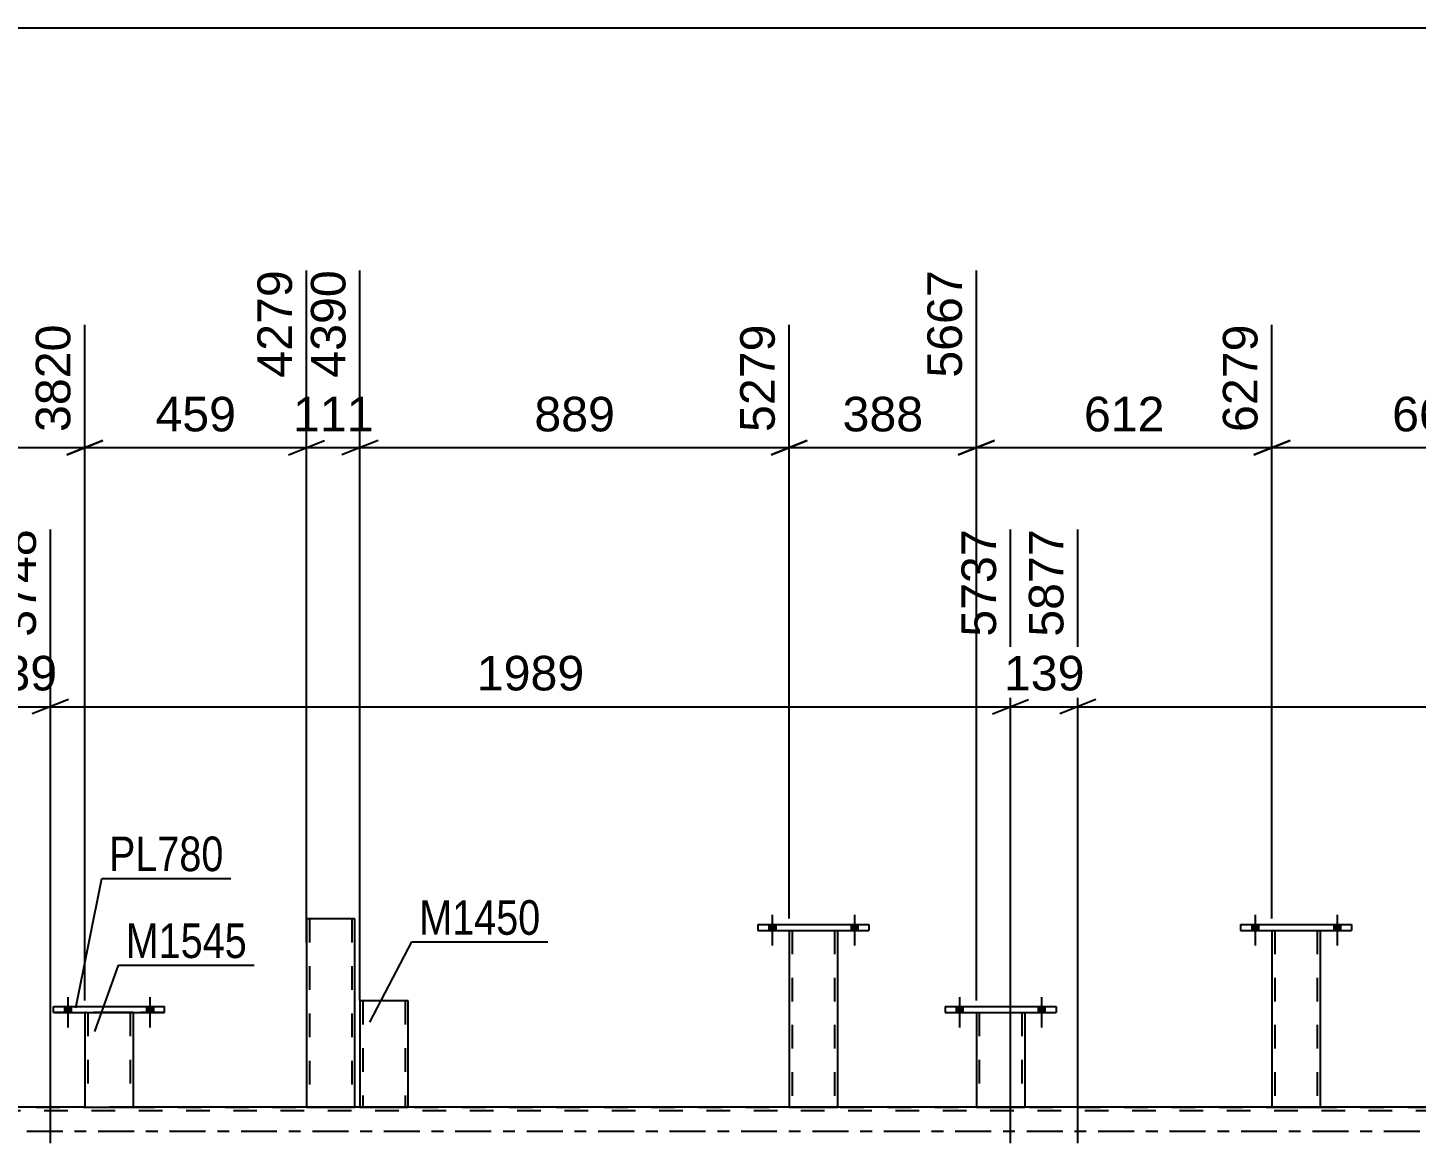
# Model space of a CAD drawing. Header units: millimetres. Extents: x -36 to 805, y -409 to 185.
# Drawn here: x 148.1 to 263.1, y -1 to 91.5 of the extents above; entities that cross this region are included whole.
import ezdxf

# ---------------------------------------------------------------- set-up
doc = ezdxf.new("R2010")
doc.units = ezdxf.units.MM
doc.linetypes.add('DXK_LINE_DOT2', pattern=[3.9198, 1.9599, -1.9599])
doc.linetypes.add('DXK_LINE_DOT3', pattern=[5.9187, 2.979, -0.9799, 0.9799, -0.9799])
doc.styles.add('Arial', font='ARIAL.TTF', dxfattribs={"height": 0.2})
doc.styles.add('Arial Narrow', font='ARIALN.TTF', dxfattribs={"height": 0.2})

# ---------------------------------------------------------------- blocks, each defined once
blk = doc.blocks.new('Part-203724355-3779 - 3772')
at = {"color": 2, "linetype": 'Continuous'}
for p, q in [((175.15, 17.6), (171.15, 17.6)), ((171.15, 17.6), (171.15, 2)), ((175.15, 2), (175.15, 17.6)), ((171.15, 2), (175.15, 2))]:
    blk.add_line(p, q, dxfattribs=at)
at = {"color": 7, "linetype": 'DXK_LINE_DOT2'}
for p, q in [((171.39, 17.6), (171.39, 2)), ((174.84, 17.6), (174.86, 17.6)), ((174.86, 17.6), (174.89, 17.6)), ((174.89, 17.6), (174.91, 17.6)), ((174.91, 17.6), (174.91, 2)), ((174.89, 2), (174.85, 2)), ((174.89, 2), (174.85, 2)), ((174.91, 2), (174.89, 2)), ((174.89, 2), (174.91, 2))]:
    blk.add_line(p, q, dxfattribs=at)
blk = doc.blocks.new('Part-203724355-3927 - 3772')
at = {"color": 2, "linetype": 'Continuous'}
for p, q in [((150.18, 9.84), (150.18, 10.32)), ((150.18, 10.32), (159.38, 10.32)), ((150.18, 9.84), (150.18, 9.84)), ((150.18, 9.84), (159.38, 9.84)), ((159.38, 9.84), (159.38, 10.32)), ((159.38, 9.84), (159.38, 9.84))]:
    blk.add_line(p, q, dxfattribs=at)
at = {"color": 7, "linetype": 'DXK_LINE_DOT2'}
for p, q in [((150.18, 10.32), (150.18, 10.32)), ((150.18, 10.32), (159.38, 10.32)), ((159.38, 9.84), (150.18, 9.84)), ((159.38, 10.32), (159.38, 10.32))]:
    blk.add_line(p, q, dxfattribs=at)
blk = doc.blocks.new('Part-203724355-4165 - 3772')
at = {"color": 2, "linetype": 'Continuous'}
for p, q in [((208.55, 17.12), (208.55, 16.64)), ((208.55, 17.12), (217.75, 17.12)), ((208.55, 16.64), (217.75, 16.64)), ((217.75, 17.12), (217.75, 16.64))]:
    blk.add_line(p, q, dxfattribs=at)
blk = doc.blocks.new('Bolt-203724355-4188 - 3772')
at = {"linetype": 'Continuous'}
for points in [[(224.98, 9.84), (225.54, 9.84), (225.54, 10.32), (224.98, 10.32)], [(224.98, 9.84), (225.54, 9.84), (225.54, 10.32), (224.98, 10.32)], [(231.78, 9.84), (232.34, 9.84), (232.34, 10.32), (231.78, 10.32)], [(231.78, 9.84), (232.34, 9.84), (232.34, 10.32), (231.78, 10.32)]]:
    blk.add_hatch(color=1, dxfattribs=at).paths.add_polyline_path(points)
at = {"color": 1, "linetype": 'Continuous'}
for p, q in [((225.26, 11.12), (225.26, 8.6)), ((225.26, 11.12), (225.26, 8.6)), ((232.06, 11.12), (232.06, 8.6)), ((232.06, 11.12), (232.06, 8.6)), ((224.98, 10.32), (224.98, 9.84)), ((224.98, 10.32), (224.98, 9.84)), ((225.54, 10.32), (225.54, 9.84)), ((225.54, 10.32), (225.54, 9.84)), ((231.78, 10.32), (231.78, 9.84)), ((231.78, 10.32), (231.78, 9.84)), ((232.34, 10.32), (232.34, 9.84)), ((232.34, 10.32), (232.34, 9.84))]:
    blk.add_line(p, q, dxfattribs=at)
blk = doc.blocks.new('Bolt-203724355-4189 - 3772')
at = {"linetype": 'Continuous'}
for points in [[(249.47, 16.64), (250.03, 16.64), (250.03, 17.12), (249.47, 17.12)], [(249.47, 16.64), (250.03, 16.64), (250.03, 17.12), (249.47, 17.12)], [(256.27, 16.64), (256.83, 16.64), (256.83, 17.12), (256.27, 17.12)], [(256.27, 16.64), (256.83, 16.64), (256.83, 17.12), (256.27, 17.12)]]:
    blk.add_hatch(color=1, dxfattribs=at).paths.add_polyline_path(points)
at = {"color": 1, "linetype": 'Continuous'}
for p, q in [((249.75, 17.92), (249.75, 15.4)), ((249.75, 17.92), (249.75, 15.4)), ((256.55, 17.92), (256.55, 15.4)), ((256.55, 17.92), (256.55, 15.4)), ((249.47, 17.12), (249.47, 16.64)), ((249.47, 17.12), (249.47, 16.64)), ((250.03, 17.12), (250.03, 16.64)), ((250.03, 17.12), (250.03, 16.64)), ((256.27, 17.12), (256.27, 16.64)), ((256.27, 17.12), (256.27, 16.64)), ((256.83, 17.12), (256.83, 16.64)), ((256.83, 17.12), (256.83, 16.64))]:
    blk.add_line(p, q, dxfattribs=at)
blk = doc.blocks.new('Part-203724355-4371 - 3772')
at = {"color": 2, "linetype": 'Continuous'}
for p, q in [((211.15, 16.64), (211.15, 2)), ((215.15, 16.64), (215.15, 2)), ((211.15, 2), (215.15, 2))]:
    blk.add_line(p, q, dxfattribs=at)
at = {"color": 7, "linetype": 'DXK_LINE_DOT2'}
for p, q in [((211.15, 16.64), (215.15, 16.64)), ((211.39, 16.64), (211.39, 2)), ((214.91, 16.64), (214.91, 2)), ((214.89, 2), (214.85, 2)), ((214.89, 2), (214.91, 2))]:
    blk.add_line(p, q, dxfattribs=at)
blk = doc.blocks.new('Part-203724355-4361 - 3772')
at = {"color": 2, "linetype": 'Continuous'}
for p, q in [((248.55, 17.12), (248.55, 16.64)), ((248.55, 17.12), (257.75, 17.12)), ((248.55, 16.64), (257.75, 16.64)), ((257.75, 17.12), (257.75, 16.64))]:
    blk.add_line(p, q, dxfattribs=at)
blk = doc.blocks.new('Part-203724355-4160 - 3772')
at = {"color": 2, "linetype": 'Continuous'}
for p, q in [((179.58, 10.8), (175.58, 10.8)), ((175.58, 10.8), (175.58, 2)), ((179.58, 2), (179.58, 10.8)), ((175.58, 2), (179.58, 2))]:
    blk.add_line(p, q, dxfattribs=at)
at = {"color": 7, "linetype": 'DXK_LINE_DOT2'}
for p, q in [((175.82, 10.8), (175.82, 2)), ((179.27, 10.8), (179.29, 10.8)), ((179.29, 10.8), (179.32, 10.8)), ((179.32, 10.8), (179.34, 10.8)), ((179.34, 10.8), (179.34, 2)), ((179.32, 2), (179.29, 2)), ((179.32, 2), (179.29, 2)), ((179.34, 2), (179.32, 2)), ((179.32, 2), (179.34, 2))]:
    blk.add_line(p, q, dxfattribs=at)
blk = doc.blocks.new('Part-203724355-4037 - 3772')
at = {"color": 7, "linetype": 'DXK_LINE_DOT2'}
for p, q in [((715.82, 1.68), (0, 1.68)), ((54.67, 2), (715.82, 2)), ((156.78, 2), (152.78, 2)), ((175.15, 2), (174.67, 2)), ((215.15, 2), (214.67, 2)), ((255.15, 2), (254.67, 2))]:
    blk.add_line(p, q, dxfattribs=at)
at = {"color": 2, "linetype": 'Continuous'}
for p, q in [((152.78, 2), (138.33, 2)), ((174.67, 2), (156.78, 2)), ((214.67, 2), (175.15, 2)), ((254.67, 2), (215.15, 2)), ((294.67, 2), (255.15, 2))]:
    blk.add_line(p, q, dxfattribs=at)
at = {"color": 7, "linetype": 'DXK_LINE_DOT3'}
blk.add_line((0, 0), (715.82, 0), dxfattribs=at)
blk = doc.blocks.new('Bolt-203724355-4132 - 3772')
at = {"linetype": 'Continuous'}
for points in [[(151.1, 9.84), (151.66, 9.84), (151.66, 10.32), (151.1, 10.32)], [(151.1, 9.84), (151.66, 9.84), (151.66, 10.32), (151.1, 10.32)], [(157.9, 9.84), (158.46, 9.84), (158.46, 10.32), (157.9, 10.32)], [(157.9, 9.84), (158.46, 9.84), (158.46, 10.32), (157.9, 10.32)]]:
    blk.add_hatch(color=1, dxfattribs=at).paths.add_polyline_path(points)
at = {"color": 1, "linetype": 'Continuous'}
for p, q in [((151.38, 11.12), (151.38, 8.6)), ((151.38, 11.12), (151.38, 8.6)), ((158.18, 11.12), (158.18, 8.6)), ((158.18, 11.12), (158.18, 8.6)), ((151.1, 10.32), (151.1, 9.84)), ((151.1, 10.32), (151.1, 9.84)), ((151.66, 10.32), (151.66, 9.84)), ((151.66, 10.32), (151.66, 9.84)), ((157.9, 10.32), (157.9, 9.84)), ((157.9, 10.32), (157.9, 9.84)), ((158.46, 10.32), (158.46, 9.84)), ((158.46, 10.32), (158.46, 9.84))]:
    blk.add_line(p, q, dxfattribs=at)
blk = doc.blocks.new('Part-203724355-4170 - 3772')
at = {"color": 2, "linetype": 'Continuous'}
for p, q in [((226.66, 9.84), (226.66, 2)), ((230.66, 9.84), (230.66, 2)), ((226.66, 2), (230.66, 2))]:
    blk.add_line(p, q, dxfattribs=at)
at = {"color": 7, "linetype": 'DXK_LINE_DOT2'}
for p, q in [((226.66, 9.84), (230.66, 9.84)), ((226.9, 9.84), (226.9, 2)), ((230.42, 9.84), (230.42, 2)), ((230.37, 2), (230.4, 2)), ((230.37, 2), (230.4, 2)), ((230.4, 2), (230.42, 2)), ((230.4, 2), (230.42, 2))]:
    blk.add_line(p, q, dxfattribs=at)
blk = doc.blocks.new('Part-203724355-4175 - 3772')
at = {"color": 2, "linetype": 'Continuous'}
for p, q in [((224.06, 10.32), (224.06, 9.84)), ((224.06, 10.32), (233.26, 10.32)), ((224.06, 9.84), (233.26, 9.84)), ((233.26, 10.32), (233.26, 9.84))]:
    blk.add_line(p, q, dxfattribs=at)
blk = doc.blocks.new('Bolt-203724355-4187 - 3772')
at = {"linetype": 'Continuous'}
for points in [[(209.47, 16.64), (210.03, 16.64), (210.03, 17.12), (209.47, 17.12)], [(209.47, 16.64), (210.03, 16.64), (210.03, 17.12), (209.47, 17.12)], [(216.27, 16.64), (216.83, 16.64), (216.83, 17.12), (216.27, 17.12)], [(216.27, 16.64), (216.83, 16.64), (216.83, 17.12), (216.27, 17.12)]]:
    blk.add_hatch(color=1, dxfattribs=at).paths.add_polyline_path(points)
at = {"color": 1, "linetype": 'Continuous'}
for p, q in [((209.75, 17.92), (209.75, 15.4)), ((209.75, 17.92), (209.75, 15.4)), ((216.55, 17.92), (216.55, 15.4)), ((216.55, 17.92), (216.55, 15.4)), ((209.47, 17.12), (209.47, 16.64)), ((209.47, 17.12), (209.47, 16.64)), ((210.03, 17.12), (210.03, 16.64)), ((210.03, 17.12), (210.03, 16.64)), ((216.27, 17.12), (216.27, 16.64)), ((216.27, 17.12), (216.27, 16.64)), ((216.83, 17.12), (216.83, 16.64)), ((216.83, 17.12), (216.83, 16.64))]:
    blk.add_line(p, q, dxfattribs=at)
blk = doc.blocks.new('Part-203724355-4207 - 3772')
at = {"color": 2, "linetype": 'Continuous'}
for p, q in [((152.78, 9.84), (152.78, 1.99)), ((156.78, 9.84), (156.78, 1.99)), ((152.78, 1.99), (156.78, 1.99))]:
    blk.add_line(p, q, dxfattribs=at)
at = {"color": 7, "linetype": 'DXK_LINE_DOT2'}
for p, q in [((156.78, 9.84), (152.78, 9.84)), ((152.78, 9.84), (152.78, 9.84)), ((152.78, 9.84), (156.78, 9.84)), ((152.78, 9.84), (152.78, 9.84)), ((153.02, 9.84), (153.02, 9.84)), ((153.02, 9.84), (153.02, 1.99)), ((156.54, 9.84), (156.54, 9.84)), ((156.54, 9.84), (156.54, 1.99)), ((156.78, 9.84), (156.78, 9.84)), ((156.78, 9.84), (156.78, 9.84)), ((156.78, 1.99), (152.78, 1.99)), ((156.53, 1.99), (156.49, 1.99))]:
    blk.add_line(p, q, dxfattribs=at)
blk = doc.blocks.new('Part-203724355-4366 - 3772')
at = {"color": 2, "linetype": 'Continuous'}
for p, q in [((251.15, 16.64), (251.15, 2)), ((255.15, 16.64), (255.15, 2)), ((251.15, 2), (255.15, 2))]:
    blk.add_line(p, q, dxfattribs=at)
at = {"color": 7, "linetype": 'DXK_LINE_DOT2'}
for p, q in [((251.15, 16.64), (255.15, 16.64)), ((251.39, 16.64), (251.39, 2)), ((254.91, 16.64), (254.91, 2)), ((254.89, 2), (254.85, 2)), ((254.89, 2), (254.91, 2))]:
    blk.add_line(p, q, dxfattribs=at)
blk = doc.blocks.new('StraightDimension-203724355-3742 - 2525')
at = {"color": 7, "linetype": 'Continuous'}
blk.add_line((-0.18, 91.45), (716.92, 91.45), dxfattribs=at)
blk = doc.blocks.new('StraightDimension-203724355-33114 - 3772')
at = {"color": 7, "linetype": 'Continuous'}
for p, q in [((171.15, 15.67), (171.15, 71.34)), ((175.58, 10.82), (175.58, 71.34)), ((169.65, 56.05), (172.65, 57.25)), ((171.15, 56.65), (175.58, 56.65)), ((177.08, 57.25), (174.08, 56.05))]:
    blk.add_line(p, q, dxfattribs=at)
at = {"color": 0}
blk.add_wipeout([(177.3, 57.4), (177.3, 61.6), (169.43, 61.6), (169.43, 57.4)], dxfattribs=at)
at = {"color": 3, "style": 'Arial'}
blk.add_text('111', height=2.865, dxfattribs=at).set_placement((170.03, 58))
at = {"color": 0, "linetype": 'Continuous'}
blk.add_wipeout([(174.98, 71.94), (170.78, 71.94), (170.78, 61.85), (174.98, 61.85)], dxfattribs=at)
at = {"color": 3, "linetype": 'Continuous', "style": 'Arial'}
blk.add_text('4390', height=2.865, rotation=90.0002, dxfattribs=at).set_placement((174.38, 62.45))
blk = doc.blocks.new('StraightDimension-203724355-33112 - 3772')
at = {"color": 7, "linetype": 'Continuous'}
for p, q in [((226.66, 10.84), (226.66, 71.34)), ((211.15, 17.64), (211.15, 66.84)), ((212.65, 57.25), (209.65, 56.05)), ((211.15, 56.65), (226.66, 56.65)), ((225.16, 56.05), (228.16, 57.25))]:
    blk.add_line(p, q, dxfattribs=at)
at = {"color": 0}
blk.add_wipeout([(222.84, 57.4), (222.84, 61.6), (214.97, 61.6), (214.97, 57.4)], dxfattribs=at)
at = {"color": 3, "style": 'Arial'}
blk.add_text('388', height=2.865, dxfattribs=at).set_placement((215.57, 58))
at = {"color": 0, "linetype": 'Continuous'}
blk.add_wipeout([(226.06, 71.94), (221.86, 71.94), (221.86, 61.85), (226.06, 61.85)], dxfattribs=at)
at = {"color": 3, "linetype": 'Continuous', "style": 'Arial'}
blk.add_text('5667', height=2.865, rotation=90.0002, dxfattribs=at).set_placement((225.46, 62.45))
blk = doc.blocks.new('StraightDimension-203724355-33110 - 3772')
at = {"color": 7, "linetype": 'Continuous'}
for p, q in [((251.15, 17.64), (251.15, 66.84)), ((277.74, 10.84), (277.74, 66.84)), ((252.65, 57.25), (249.65, 56.05)), ((251.15, 56.65), (277.74, 56.65)), ((276.24, 56.05), (279.24, 57.25))]:
    blk.add_line(p, q, dxfattribs=at)
at = {"color": 0}
blk.add_wipeout([(268.38, 57.4), (268.38, 61.6), (260.51, 61.6), (260.51, 57.4)], dxfattribs=at)
at = {"color": 3, "style": 'Arial'}
blk.add_text('665', height=2.865, dxfattribs=at).set_placement((261.11, 58))
at = {"color": 0, "linetype": 'Continuous'}
blk.add_wipeout([(277.14, 67.44), (272.94, 67.44), (272.94, 57.35), (277.14, 57.35)], dxfattribs=at)
at = {"color": 3, "linetype": 'Continuous', "style": 'Arial'}
blk.add_text('6944', height=2.865, rotation=90.0002, dxfattribs=at).set_placement((276.54, 57.95))
blk = doc.blocks.new('StraightDimension-203724355-22147 - 3772')
at = {"color": 7, "linetype": 'Continuous'}
for p, q in [((144.36, -1), (144.36, 49.88)), ((149.93, -1), (149.93, 49.88)), ((142.86, 34.58), (145.86, 35.78)), ((151.43, 35.78), (148.43, 34.58)), ((144.36, 35.18), (149.93, 35.18))]:
    blk.add_line(p, q, dxfattribs=at)
at = {"color": 0}
blk.add_wipeout([(151.08, 35.93), (151.08, 40.13), (143.21, 40.13), (143.21, 35.93)], dxfattribs=at)
at = {"color": 3, "style": 'Arial'}
blk.add_text('139', height=2.865, dxfattribs=at).set_placement((143.81, 36.53))
at = {"color": 0, "linetype": 'Continuous'}
blk.add_wipeout([(149.33, 50.48), (145.13, 50.48), (145.13, 40.38), (149.33, 40.38)], dxfattribs=at)
at = {"color": 3, "linetype": 'Continuous', "style": 'Arial'}
blk.add_text('3748', height=2.865, rotation=90.0002, dxfattribs=at).set_placement((148.73, 40.98))
blk = doc.blocks.new('StraightDimension-203724355-22146 - 3772')
at = {"color": 7, "linetype": 'Continuous'}
for p, q in [((149.93, -1), (149.93, 49.88)), ((229.49, -1), (229.49, 49.88)), ((151.43, 35.78), (148.43, 34.58)), ((227.99, 34.58), (230.99, 35.78)), ((149.93, 35.18), (229.49, 35.18))]:
    blk.add_line(p, q, dxfattribs=at)
at = {"color": 0, "linetype": 'Continuous'}
blk.add_wipeout([(228.89, 50.48), (224.69, 50.48), (224.69, 40.38), (228.89, 40.38)], dxfattribs=at)
at = {"color": 0}
blk.add_wipeout([(194.76, 35.93), (194.76, 40.13), (184.66, 40.13), (184.66, 35.93)], dxfattribs=at)
at = {"color": 3, "linetype": 'Continuous', "style": 'Arial'}
blk.add_text('5737', height=2.865, rotation=90.0002, dxfattribs=at).set_placement((228.29, 40.98))
at = {"color": 3, "style": 'Arial'}
blk.add_text('1989', height=2.865, dxfattribs=at).set_placement((185.26, 36.53))
blk = doc.blocks.new('StraightDimension-203724355-22144 - 3772')
at = {"color": 7, "linetype": 'Continuous'}
for p, q in [((235.07, -1), (235.07, 49.88)), ((314.62, -1), (314.62, 49.88)), ((236.57, 35.78), (233.57, 34.58)), ((313.12, 34.58), (316.12, 35.78)), ((235.07, 35.18), (314.62, 35.18))]:
    blk.add_line(p, q, dxfattribs=at)
at = {"color": 0, "linetype": 'Continuous'}
blk.add_wipeout([(314.02, 50.48), (309.82, 50.48), (309.82, 40.38), (314.02, 40.38)], dxfattribs=at)
at = {"color": 0}
blk.add_wipeout([(279.89, 35.93), (279.89, 40.13), (269.8, 40.13), (269.8, 35.93)], dxfattribs=at)
at = {"color": 3, "linetype": 'Continuous', "style": 'Arial'}
blk.add_text('7866', height=2.865, rotation=90.0002, dxfattribs=at).set_placement((313.42, 40.98))
at = {"color": 3, "style": 'Arial'}
blk.add_text('1989', height=2.865, dxfattribs=at).set_placement((270.4, 36.53))
blk = doc.blocks.new('StraightDimension-203724355-22145 - 3772')
at = {"color": 7, "linetype": 'Continuous'}
for p, q in [((229.49, -1), (229.49, 49.88)), ((235.07, -1), (235.07, 49.88)), ((227.99, 34.58), (230.99, 35.78)), ((236.57, 35.78), (233.57, 34.58)), ((229.49, 35.18), (235.07, 35.18))]:
    blk.add_line(p, q, dxfattribs=at)
at = {"color": 0}
blk.add_wipeout([(236.21, 35.93), (236.21, 40.13), (228.34, 40.13), (228.34, 35.93)], dxfattribs=at)
at = {"color": 3, "style": 'Arial'}
blk.add_text('139', height=2.865, dxfattribs=at).set_placement((228.94, 36.53))
at = {"color": 0, "linetype": 'Continuous'}
blk.add_wipeout([(234.47, 50.48), (230.27, 50.48), (230.27, 40.38), (234.47, 40.38)], dxfattribs=at)
at = {"color": 3, "linetype": 'Continuous', "style": 'Arial'}
blk.add_text('5877', height=2.865, rotation=90.0002, dxfattribs=at).set_placement((233.87, 40.98))
blk = doc.blocks.new('StraightDimension-203724355-33111 - 3772')
at = {"color": 7, "linetype": 'Continuous'}
for p, q in [((226.66, 10.84), (226.66, 71.34)), ((251.15, 17.64), (251.15, 66.84)), ((228.16, 57.25), (225.16, 56.05)), ((226.66, 56.65), (251.15, 56.65)), ((249.65, 56.05), (252.65, 57.25))]:
    blk.add_line(p, q, dxfattribs=at)
at = {"color": 0}
blk.add_wipeout([(242.84, 57.4), (242.84, 61.6), (234.97, 61.6), (234.97, 57.4)], dxfattribs=at)
at = {"color": 3, "style": 'Arial'}
blk.add_text('612', height=2.865, dxfattribs=at).set_placement((235.57, 58))
at = {"color": 0, "linetype": 'Continuous'}
blk.add_wipeout([(250.55, 67.44), (246.35, 67.44), (246.35, 57.35), (250.55, 57.35)], dxfattribs=at)
at = {"color": 3, "linetype": 'Continuous', "style": 'Arial'}
blk.add_text('6279', height=2.865, rotation=90.0002, dxfattribs=at).set_placement((249.95, 57.95))
blk = doc.blocks.new('StraightDimension-203724355-33113 - 3772')
at = {"color": 7, "linetype": 'Continuous'}
for p, q in [((175.58, 10.82), (175.58, 71.34)), ((211.15, 17.64), (211.15, 66.84)), ((177.08, 57.25), (174.08, 56.05)), ((175.58, 56.65), (211.15, 56.65)), ((209.65, 56.05), (212.65, 57.25))]:
    blk.add_line(p, q, dxfattribs=at)
at = {"color": 0}
blk.add_wipeout([(197.3, 57.4), (197.3, 61.6), (189.43, 61.6), (189.43, 57.4)], dxfattribs=at)
at = {"color": 3, "style": 'Arial'}
blk.add_text('889', height=2.865, dxfattribs=at).set_placement((190.03, 58))
at = {"color": 0, "linetype": 'Continuous'}
blk.add_wipeout([(210.55, 67.44), (206.35, 67.44), (206.35, 57.35), (210.55, 57.35)], dxfattribs=at)
at = {"color": 3, "linetype": 'Continuous', "style": 'Arial'}
blk.add_text('5279', height=2.865, rotation=90.0002, dxfattribs=at).set_placement((209.95, 57.95))
blk = doc.blocks.new('StraightDimension-203724355-33115 - 3772')
at = {"color": 7, "linetype": 'Continuous'}
for p, q in [((171.15, 15.67), (171.15, 71.34)), ((152.78, 10.84), (152.78, 66.84)), ((154.28, 57.25), (151.28, 56.05)), ((152.78, 56.65), (171.15, 56.65)), ((169.65, 56.05), (172.65, 57.25))]:
    blk.add_line(p, q, dxfattribs=at)
at = {"color": 0}
blk.add_wipeout([(165.9, 57.4), (165.9, 61.6), (158.03, 61.6), (158.03, 57.4)], dxfattribs=at)
at = {"color": 3, "style": 'Arial'}
blk.add_text('459', height=2.865, dxfattribs=at).set_placement((158.63, 58))
at = {"color": 0, "linetype": 'Continuous'}
blk.add_wipeout([(170.55, 71.94), (166.35, 71.94), (166.35, 61.85), (170.55, 61.85)], dxfattribs=at)
at = {"color": 3, "linetype": 'Continuous', "style": 'Arial'}
blk.add_text('4279', height=2.865, rotation=90.0002, dxfattribs=at).set_placement((169.95, 62.45))
blk = doc.blocks.new('StraightDimension-203724355-33116 - 3772')
at = {"color": 7, "linetype": 'Continuous'}
for p, q in [((134.33, 10.29), (134.33, 81.54)), ((152.78, 10.84), (152.78, 66.84)), ((135.83, 57.25), (132.83, 56.05)), ((134.33, 56.65), (152.78, 56.65)), ((151.28, 56.05), (154.28, 57.25))]:
    blk.add_line(p, q, dxfattribs=at)
at = {"color": 0}
blk.add_wipeout([(147.49, 57.4), (147.49, 61.6), (139.62, 61.6), (139.62, 57.4)], dxfattribs=at)
at = {"color": 3, "style": 'Arial'}
blk.add_text('461', height=2.865, dxfattribs=at).set_placement((140.22, 58))
at = {"color": 0, "linetype": 'Continuous'}
blk.add_wipeout([(152.18, 67.44), (147.98, 67.44), (147.98, 57.35), (152.18, 57.35)], dxfattribs=at)
at = {"color": 3, "linetype": 'Continuous', "style": 'Arial'}
blk.add_text('3820', height=2.865, rotation=90.0002, dxfattribs=at).set_placement((151.58, 57.95))
blk = doc.blocks.new('Mark-203724355-20683 - 3772')
at = {"color": 30, "linetype": 'Continuous'}
for p, q in [((176.39, 9.03), (179.89, 15.68)), ((179.89, 15.68), (191.15, 15.68))]:
    blk.add_line(p, q, dxfattribs=at)
at = {"color": 0}
blk.add_wipeout([(190.55, 16.28), (190.55, 19.28), (180.49, 19.28), (180.49, 16.28)], dxfattribs=at)
blk.add_wipeout([(190.55, 16.28), (190.55, 19.28), (180.49, 19.28), (180.49, 16.28)], dxfattribs=at)
at = {"color": 3, "style": 'Arial Narrow'}
blk.add_text('M1450', height=2.863, dxfattribs=at).set_placement((180.49, 16.28))
blk = doc.blocks.new('Mark-203724355-20659 - 3772')
at = {"color": 30, "linetype": 'Continuous'}
for p, q in [((152.04, 10.21), (154.18, 20.95)), ((154.18, 20.95), (164.88, 20.95))]:
    blk.add_line(p, q, dxfattribs=at)
at = {"color": 0}
blk.add_wipeout([(164.28, 21.55), (164.28, 24.55), (154.78, 24.55), (154.78, 21.55)], dxfattribs=at)
blk.add_wipeout([(164.28, 21.55), (164.28, 24.55), (154.78, 24.55), (154.78, 21.55)], dxfattribs=at)
at = {"color": 3, "style": 'Arial Narrow'}
blk.add_text('PL780', height=2.863, dxfattribs=at).set_placement((154.78, 21.55))
blk = doc.blocks.new('Mark-203724355-20704 - 3772')
at = {"color": 30, "linetype": 'Continuous'}
for p, q in [((153.6, 8.26), (155.57, 13.75)), ((155.57, 13.75), (166.82, 13.75))]:
    blk.add_line(p, q, dxfattribs=at)
at = {"color": 0}
blk.add_wipeout([(166.22, 14.35), (166.22, 17.35), (156.17, 17.35), (156.17, 14.35)], dxfattribs=at)
blk.add_wipeout([(166.22, 14.35), (166.22, 17.35), (156.17, 17.35), (156.17, 14.35)], dxfattribs=at)
at = {"color": 3, "style": 'Arial Narrow'}
blk.add_text('M1545', height=2.863, dxfattribs=at).set_placement((156.17, 14.35))

msp = doc.modelspace()

# ---------------------------------------------------------------- block references
for name in ['StraightDimension-203724355-3742 - 2525', 'Part-203724355-3779 - 3772', 'Bolt-203724355-4187 - 3772', 'Bolt-203724355-4189 - 3772', 'Part-203724355-4165 - 3772', 'Part-203724355-4371 - 3772', 'Part-203724355-4361 - 3772', 'Part-203724355-4366 - 3772', 'Bolt-203724355-4132 - 3772', 'Part-203724355-4160 - 3772', 'Bolt-203724355-4188 - 3772', 'Part-203724355-3927 - 3772', 'Part-203724355-4207 - 3772', 'Part-203724355-4175 - 3772', 'Part-203724355-4170 - 3772', 'Part-203724355-4037 - 3772']:
    msp.add_blockref(name, (0, 0))

# ---------------------------------------------------------------- next in the draw order: block references
for name in ['StraightDimension-203724355-33114 - 3772', 'StraightDimension-203724355-33112 - 3772', 'StraightDimension-203724355-33110 - 3772', 'StraightDimension-203724355-22147 - 3772']:
    msp.add_blockref(name, (0, 0))

# ---------------------------------------------------------------- next in the draw order: block references
for name in ['StraightDimension-203724355-22146 - 3772', 'StraightDimension-203724355-22144 - 3772']:
    msp.add_blockref(name, (0, 0))

# ---------------------------------------------------------------- next in the draw order: block references
for name in ['StraightDimension-203724355-33115 - 3772', 'StraightDimension-203724355-33113 - 3772', 'StraightDimension-203724355-22145 - 3772']:
    msp.add_blockref(name, (0, 0))

# ---------------------------------------------------------------- next in the draw order: block references
for name in ['StraightDimension-203724355-33116 - 3772', 'StraightDimension-203724355-33111 - 3772', 'Mark-203724355-20683 - 3772']:
    msp.add_blockref(name, (0, 0))

# ---------------------------------------------------------------- next in the draw order: block references
msp.add_blockref('Mark-203724355-20659 - 3772', (0, 0))

# ---------------------------------------------------------------- next in the draw order: block references
msp.add_blockref('Mark-203724355-20704 - 3772', (0, 0))

doc.saveas('drawing.dxf')
